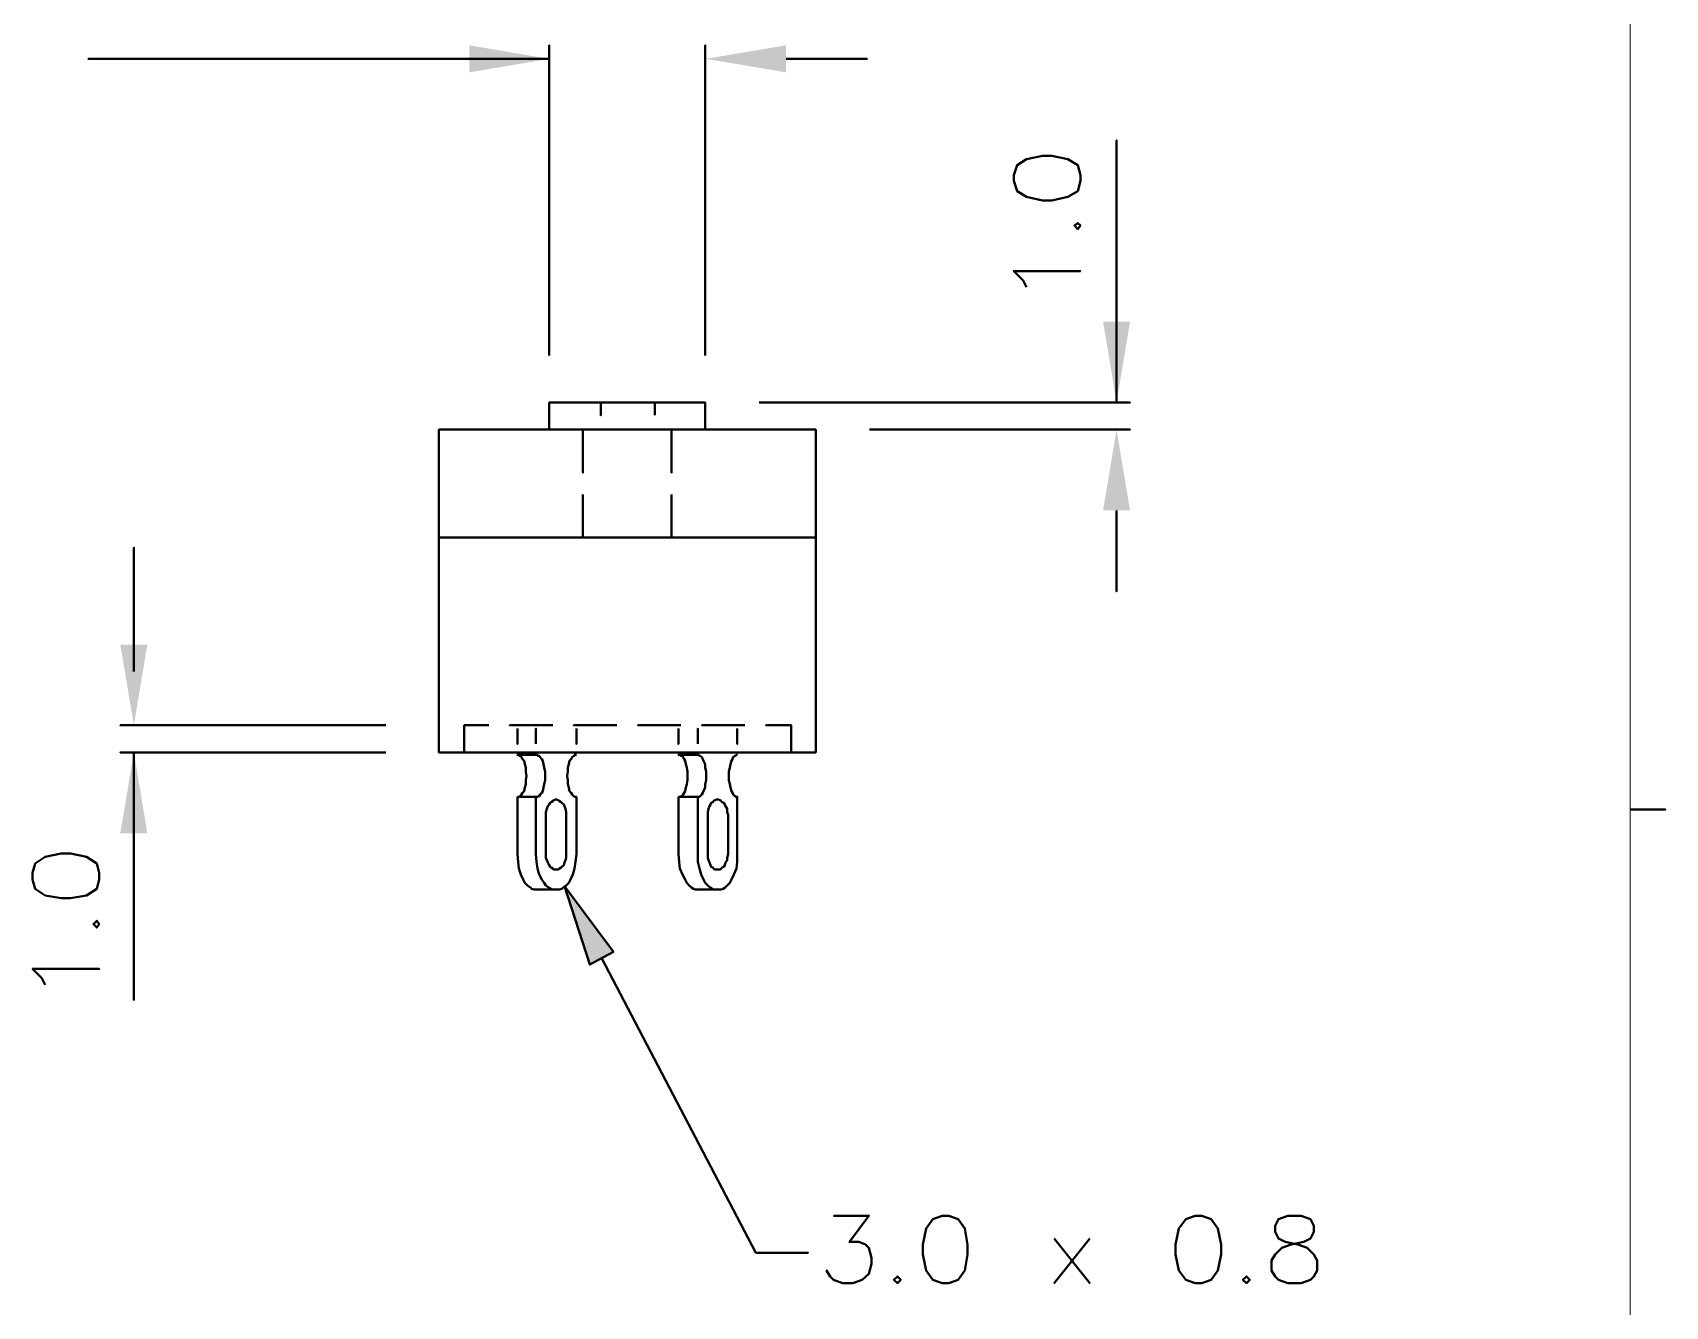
# Model space of a CAD drawing. Header units: millimetres. Extents: x 20 to 2064, y 18 to 2964.
# Drawn here: x 1354 to 2032, y 1304 to 1833 of the extents above; entities that cross this region are included whole.
import ezdxf

# ---------------------------------------------------------------- set-up
doc = ezdxf.new("R2010")
doc.units = ezdxf.units.MM
doc.header["$MEASUREMENT"] = 0
doc.layers.get('0').update_dxf_attribs({"linetype": 'CONTINUOUS'})

msp = doc.modelspace()

# ---------------------------------------------------------------- hatches: boundary and pattern name
at = {"true_color": 0x000007}
for points in [[(1534.97, 1816.83), (1568.24, 1822.42), (1534.97, 1828.08)], [(1633.07, 1822.42), (1633.07, 1822.49), (1666.66, 1816.83), (1666.66, 1828.08)], [(1804.01, 1679.55), (1809.6, 1713.15), (1798.42, 1713.15)], [(1809.6, 1634.71), (1804.01, 1668.31), (1798.42, 1634.71)], [(1395.58, 1545.36), (1401.17, 1578.95), (1389.93, 1578.95)], [(1401.17, 1500.52), (1395.58, 1534.11), (1389.93, 1500.52)], [(1574.55, 1478.43), (1585.07, 1445.88), (1594.87, 1451.14)]]:
    msp.add_hatch(color=0, dxfattribs=at).paths.add_polyline_path(points)

# ---------------------------------------------------------------- linework, layer by layer
at = {"color": 0, "linetype": 'Continuous', "lineweight": 20, "true_color": 0x000007}
msp.add_lwpolyline([(2017.43, 2963.69), (2017.43, 56.81)], close=True, dxfattribs=at)
at = {"color": 0, "linetype": 'Continuous', "lineweight": 40, "true_color": 0x000007}
for points in [[(1568.24, 1699.14), (1568.24, 1828.08)], [(1568.24, 1828.08), (1568.24, 1828.08)], [(1633.07, 1699.14), (1633.07, 1828.08)], [(1633.07, 1828.08), (1633.07, 1828.08)], [(1568.24, 1822.42), (1376.65, 1822.42)], [(1376.65, 1822.42), (1376.65, 1822.42)], [(1666.66, 1822.42), (1700.33, 1822.42)], [(1700.33, 1822.42), (1700.33, 1822.42)], [(1804.01, 1679.55), (1804.01, 1788.5)], [(1804.01, 1788.5), (1804.01, 1788.5)], [(1762.66, 1778.3), (1761.28, 1774.1)], [(1766.54, 1780.74), (1762.66, 1778.3)], [(1762.66, 1778.3), (1762.66, 1778.3)], [(1773.18, 1782.18), (1766.54, 1780.74)], [(1766.54, 1780.74), (1766.54, 1780.74)], [(1777.06, 1782.18), (1773.18, 1782.18)], [(1773.18, 1782.18), (1773.18, 1782.18)], [(1783.7, 1780.74), (1777.06, 1782.18)], [(1777.06, 1782.18), (1777.06, 1782.18)], [(1787.9, 1778.3), (1783.7, 1780.74)], [(1783.7, 1780.74), (1783.7, 1780.74)], [(1788.96, 1774.1), (1787.9, 1778.3)], [(1787.9, 1778.3), (1787.9, 1778.3)], [(1761.28, 1774.1), (1761.28, 1774.1)], [(1761.28, 1774.1), (1761.28, 1771.66)], [(1761.28, 1771.66), (1762.66, 1767.46)], [(1761.28, 1771.66), (1761.28, 1771.66)], [(1787.9, 1767.46), (1788.96, 1771.66)], [(1788.96, 1771.66), (1788.96, 1774.1)], [(1788.96, 1774.1), (1788.96, 1774.1)], [(1788.96, 1771.66), (1788.96, 1771.66)], [(1762.66, 1767.46), (1762.66, 1767.46)], [(1762.66, 1767.46), (1766.54, 1765.02)], [(1766.54, 1765.02), (1766.54, 1765.02)], [(1766.54, 1765.02), (1773.18, 1763.58)], [(1777.06, 1763.58), (1783.7, 1765.02)], [(1783.7, 1765.02), (1787.9, 1767.46)], [(1783.7, 1765.02), (1783.7, 1765.02)], [(1787.9, 1767.46), (1787.9, 1767.46)], [(1773.18, 1763.58), (1773.18, 1763.58)], [(1773.18, 1763.58), (1777.06, 1763.58)], [(1777.06, 1763.58), (1777.06, 1763.58)], [(1787.9, 1754.18), (1786.52, 1753.12)], [(1786.52, 1753.12), (1787.9, 1751.68)], [(1786.52, 1753.12), (1786.52, 1753.12)], [(1788.96, 1753.12), (1787.9, 1754.18)], [(1787.9, 1754.18), (1787.9, 1754.18)], [(1787.9, 1751.68), (1788.96, 1753.12)], [(1787.9, 1751.68), (1787.9, 1751.68)], [(1788.96, 1753.12), (1788.96, 1753.12)], [(1765.16, 1730.31), (1761.28, 1734.19)], [(1761.28, 1734.19), (1761.28, 1734.19)], [(1761.28, 1734.19), (1788.96, 1734.19)], [(1788.96, 1734.19), (1788.96, 1734.19)], [(1766.54, 1727.55), (1765.16, 1730.31)], [(1765.16, 1730.31), (1765.16, 1730.31)], [(1568.24, 1668.31), (1568.24, 1679.55)], [(1568.24, 1679.55), (1568.24, 1679.55)], [(1568.24, 1679.55), (1633.07, 1679.55)], [(1589.61, 1679.55), (1589.61, 1674.29)], [(1612.03, 1674.29), (1612.03, 1679.55)], [(1612.03, 1679.55), (1612.03, 1679.55)], [(1633.07, 1679.55), (1633.07, 1679.55)], [(1633.07, 1679.55), (1633.07, 1668.31)], [(1655.49, 1679.55), (1809.6, 1679.55)], [(1809.6, 1679.55), (1809.6, 1679.55)], [(1589.61, 1674.29), (1589.61, 1674.29)], [(1522.35, 1534.11), (1522.35, 1668.31)], [(1522.35, 1668.31), (1522.35, 1668.31)], [(1522.35, 1668.31), (1678.96, 1668.31)], [(1582.24, 1668.31), (1582.24, 1650.42)], [(1619.06, 1668.31), (1619.06, 1650.42)], [(1633.07, 1668.31), (1633.07, 1668.31)], [(1678.96, 1668.31), (1678.96, 1534.11)], [(1678.96, 1668.31), (1678.96, 1668.31)], [(1701.38, 1668.31), (1809.6, 1668.31)], [(1809.6, 1668.31), (1809.6, 1668.31)], [(1582.24, 1650.42), (1582.24, 1650.42)], [(1619.06, 1650.42), (1619.06, 1650.42)], [(1582.24, 1641.35), (1582.24, 1623.47)], [(1619.06, 1641.35), (1619.06, 1623.47)], [(1804.01, 1634.71), (1804.01, 1601.05)], [(1522.35, 1623.47), (1678.96, 1623.47)], [(1582.24, 1623.47), (1582.24, 1623.47)], [(1619.06, 1623.47), (1619.06, 1623.47)], [(1678.96, 1623.47), (1678.96, 1623.47)], [(1395.58, 1567.78), (1395.58, 1619.26)], [(1395.58, 1619.26), (1395.58, 1619.26)], [(1804.01, 1601.05), (1804.01, 1601.05)], [(1500.32, 1545.36), (1389.93, 1545.36)], [(1389.93, 1545.36), (1389.93, 1545.36)], [(1543.06, 1545.36), (1532.87, 1545.36)], [(1532.87, 1545.36), (1532.87, 1545.36)], [(1532.87, 1545.36), (1532.87, 1534.11)], [(1569.68, 1545.36), (1551.8, 1545.36)], [(1551.8, 1545.36), (1551.8, 1545.36)], [(1554.96, 1543.98), (1554.96, 1537.66)], [(1562.65, 1537.66), (1562.65, 1543.98)], [(1562.65, 1543.98), (1562.65, 1543.98)], [(1596.31, 1545.36), (1578.43, 1545.36)], [(1578.43, 1545.36), (1578.43, 1545.36)], [(1579.48, 1543.98), (1579.48, 1537.66)], [(1622.88, 1545.36), (1605.06, 1545.36)], [(1605.06, 1545.36), (1605.06, 1545.36)], [(1621.89, 1543.98), (1621.89, 1537.66)], [(1629.91, 1537.66), (1629.91, 1543.98)], [(1629.91, 1543.98), (1629.91, 1543.98)], [(1649.5, 1545.36), (1631.69, 1545.36)], [(1631.69, 1545.36), (1631.69, 1545.36)], [(1646.35, 1543.98), (1646.35, 1537.66)], [(1668.77, 1545.36), (1658.31, 1545.36)], [(1658.31, 1545.36), (1658.31, 1545.36)], [(1668.77, 1534.11), (1668.77, 1545.36)], [(1668.77, 1545.36), (1668.77, 1545.36)], [(1500.32, 1534.11), (1389.93, 1534.11)], [(1389.93, 1534.11), (1389.93, 1534.11)], [(1395.58, 1534.11), (1395.58, 1431.15)], [(1678.96, 1534.11), (1522.35, 1534.11)], [(1522.35, 1534.11), (1522.35, 1534.11)], [(1532.87, 1534.11), (1532.87, 1534.11)], [(1554.96, 1537.66), (1554.96, 1537.66)], [(1579.48, 1537.66), (1579.48, 1537.66)], [(1621.89, 1537.66), (1621.89, 1537.66)], [(1646.35, 1537.66), (1646.35, 1537.66)], [(1678.96, 1534.11), (1678.96, 1534.11)], [(1555.29, 1533.06), (1554.96, 1533.06)], [(1554.96, 1533.06), (1554.96, 1533.06)], [(1554.96, 1533.06), (1562.65, 1533.06)], [(1555.61, 1533.06), (1555.29, 1533.06)], [(1555.29, 1533.06), (1555.29, 1533.06)], [(1555.61, 1532.73), (1555.61, 1533.06)], [(1555.61, 1533.06), (1555.61, 1533.06)], [(1556.01, 1532.73), (1555.61, 1532.73)], [(1555.61, 1532.73), (1555.61, 1532.73)], [(1556.01, 1532.73), (1555.94, 1532.8)], [(1555.94, 1532.8), (1555.94, 1532.8)], [(1556.67, 1532.08), (1556.01, 1532.73)], [(1556.01, 1532.73), (1556.01, 1532.73)], [(1557.06, 1531.35), (1556.67, 1532.08)], [(1556.67, 1532.08), (1556.67, 1532.08)], [(1557.72, 1530.63), (1557.06, 1531.35)], [(1557.06, 1531.35), (1557.06, 1531.35)], [(1558.11, 1529.25), (1557.72, 1530.63)], [(1557.72, 1530.63), (1557.72, 1530.63)], [(1558.44, 1527.87), (1558.11, 1529.25)], [(1558.11, 1529.25), (1558.11, 1529.25)], [(1558.44, 1526.09), (1558.44, 1527.87)], [(1558.44, 1527.87), (1558.44, 1527.87)], [(1562.98, 1533.06), (1562.65, 1533.06)], [(1562.65, 1533.06), (1562.65, 1533.06)], [(1562.65, 1533.06), (1562.65, 1533.06)], [(1563.37, 1533.06), (1562.98, 1533.06)], [(1562.98, 1533.06), (1562.98, 1533.06)], [(1563.37, 1532.73), (1563.37, 1533.06)], [(1563.37, 1533.06), (1563.37, 1533.06)], [(1563.7, 1532.73), (1563.37, 1532.73)], [(1563.37, 1532.73), (1563.37, 1532.73)], [(1564.03, 1532.73), (1563.7, 1532.73)], [(1563.7, 1532.73), (1563.7, 1532.73)], [(1564.42, 1532.08), (1564.03, 1532.73)], [(1564.03, 1532.73), (1564.03, 1532.73)], [(1565.08, 1531.35), (1564.42, 1532.08)], [(1564.42, 1532.08), (1564.42, 1532.08)], [(1565.48, 1530.63), (1565.08, 1531.35)], [(1565.08, 1531.35), (1565.08, 1531.35)], [(1565.81, 1529.25), (1565.48, 1530.63)], [(1565.48, 1530.63), (1565.48, 1530.63)], [(1566.13, 1527.87), (1565.81, 1529.25)], [(1565.81, 1529.25), (1565.81, 1529.25)], [(1566.53, 1526.09), (1566.13, 1527.87)], [(1566.13, 1527.87), (1566.13, 1527.87)], [(1576.32, 1529.25), (1576, 1527.87)], [(1576, 1527.87), (1576, 1527.87)], [(1576, 1527.87), (1576, 1526.09)], [(1576.65, 1530.63), (1576.32, 1529.25)], [(1576.32, 1529.25), (1576.32, 1529.25)], [(1577.38, 1531.35), (1576.65, 1530.63)], [(1576.65, 1530.63), (1576.65, 1530.63)], [(1577.71, 1532.08), (1577.38, 1531.35)], [(1577.38, 1531.35), (1577.38, 1531.35)], [(1578.43, 1532.73), (1577.71, 1532.08)], [(1577.71, 1532.08), (1577.71, 1532.08)], [(1578.43, 1532.73), (1578.36, 1532.8)], [(1578.36, 1532.8), (1578.36, 1532.8)], [(1578.76, 1532.73), (1578.43, 1532.73)], [(1578.43, 1532.73), (1578.43, 1532.73)], [(1579.09, 1533.06), (1578.76, 1533.06)], [(1578.76, 1533.06), (1578.76, 1533.06)], [(1578.76, 1533.06), (1578.76, 1532.73)], [(1578.76, 1532.73), (1578.76, 1532.73)], [(1579.48, 1533.06), (1579.09, 1533.06)], [(1579.09, 1533.06), (1579.09, 1533.06)], [(1622.22, 1533.06), (1621.89, 1533.06)], [(1621.89, 1533.06), (1621.89, 1533.06)], [(1621.89, 1533.06), (1629.91, 1533.06)], [(1622.55, 1533.06), (1622.22, 1533.06)], [(1622.22, 1533.06), (1622.22, 1533.06)], [(1622.88, 1532.73), (1622.55, 1533.06)], [(1622.55, 1533.06), (1622.55, 1533.06)], [(1622.88, 1532.73), (1622.88, 1532.8)], [(1622.88, 1532.8), (1622.88, 1532.8)], [(1623.27, 1532.73), (1622.88, 1532.73)], [(1622.88, 1532.73), (1622.88, 1532.73)], [(1623.93, 1532.08), (1623.27, 1532.73)], [(1623.27, 1532.73), (1623.27, 1532.73)], [(1624.32, 1531.35), (1623.93, 1532.08)], [(1623.93, 1532.08), (1623.93, 1532.08)], [(1624.65, 1530.63), (1624.32, 1531.35)], [(1624.32, 1531.35), (1624.32, 1531.35)], [(1624.98, 1529.25), (1624.65, 1530.63)], [(1624.65, 1530.63), (1624.65, 1530.63)], [(1625.37, 1527.87), (1624.98, 1529.25)], [(1624.98, 1529.25), (1624.98, 1529.25)], [(1625.7, 1526.09), (1625.37, 1527.87)], [(1625.37, 1527.87), (1625.37, 1527.87)], [(1629.91, 1533.06), (1629.84, 1533.13)], [(1629.84, 1533.13), (1629.84, 1533.13)], [(1630.24, 1533.06), (1629.91, 1533.06)], [(1629.91, 1533.06), (1629.91, 1533.06)], [(1629.91, 1533.06), (1629.91, 1533.06)], [(1630.63, 1532.73), (1630.24, 1533.06)], [(1630.24, 1533.06), (1630.24, 1533.06)], [(1630.96, 1532.73), (1630.63, 1532.73)], [(1630.63, 1532.73), (1630.63, 1532.73)], [(1630.96, 1532.73), (1630.9, 1532.8)], [(1630.9, 1532.8), (1630.9, 1532.8)], [(1631.69, 1532.08), (1630.96, 1532.73)], [(1630.96, 1532.73), (1630.96, 1532.73)], [(1632.01, 1531.35), (1631.69, 1532.08)], [(1631.69, 1532.08), (1631.69, 1532.08)], [(1632.34, 1530.63), (1632.01, 1531.35)], [(1632.01, 1531.35), (1632.01, 1531.35)], [(1633.07, 1529.25), (1632.34, 1530.63)], [(1632.34, 1530.63), (1632.34, 1530.63)], [(1633.07, 1527.87), (1633.07, 1529.25)], [(1633.07, 1529.25), (1633.07, 1529.25)], [(1633.39, 1526.09), (1633.07, 1527.87)], [(1633.07, 1527.87), (1633.07, 1527.87)], [(1643.26, 1527.87), (1642.86, 1526.09)], [(1643.59, 1529.25), (1643.26, 1527.87)], [(1643.26, 1527.87), (1643.26, 1527.87)], [(1643.91, 1530.63), (1643.59, 1529.25)], [(1643.59, 1529.25), (1643.59, 1529.25)], [(1644.31, 1531.35), (1643.91, 1530.63)], [(1643.91, 1530.63), (1643.91, 1530.63)], [(1644.64, 1532.08), (1644.31, 1531.35)], [(1644.31, 1531.35), (1644.31, 1531.35)], [(1645.3, 1532.73), (1644.64, 1532.08)], [(1644.64, 1532.08), (1644.64, 1532.08)], [(1645.69, 1532.73), (1645.3, 1532.73)], [(1645.3, 1532.73), (1645.3, 1532.73)], [(1645.69, 1532.73), (1645.62, 1532.8)], [(1645.62, 1532.8), (1645.62, 1532.8)], [(1646.02, 1533.06), (1645.69, 1532.73)], [(1645.69, 1532.73), (1645.69, 1532.73)], [(1646.35, 1533.06), (1646.02, 1533.06)], [(1646.02, 1533.06), (1646.02, 1533.06)], [(1646.35, 1533.06), (1646.35, 1533.13)], [(1646.35, 1533.13), (1646.35, 1533.13)], [(1558.11, 1519.45), (1558.44, 1520.83)], [(1558.77, 1524.32), (1558.44, 1526.09)], [(1558.44, 1526.09), (1558.44, 1526.09)], [(1558.44, 1522.61), (1558.77, 1524.32)], [(1558.44, 1520.83), (1558.44, 1522.61)], [(1558.44, 1522.61), (1558.44, 1522.61)], [(1558.44, 1520.83), (1558.44, 1520.83)], [(1558.77, 1524.32), (1558.77, 1524.32)], [(1565.81, 1519.45), (1566.13, 1520.83)], [(1566.13, 1520.83), (1566.53, 1522.61)], [(1566.13, 1520.83), (1566.13, 1520.83)], [(1566.53, 1524.32), (1566.53, 1526.09)], [(1566.53, 1526.09), (1566.53, 1526.09)], [(1566.53, 1522.61), (1566.53, 1524.32)], [(1566.53, 1524.32), (1566.53, 1524.32)], [(1566.53, 1522.61), (1566.53, 1522.61)], [(1576, 1526.09), (1575.6, 1524.32)], [(1575.6, 1524.32), (1576, 1522.61)], [(1575.6, 1524.32), (1575.6, 1524.32)], [(1576, 1526.09), (1576, 1526.09)], [(1576, 1522.61), (1576, 1522.61)], [(1576, 1522.61), (1576, 1520.83)], [(1576, 1520.83), (1576, 1520.83)], [(1576, 1520.83), (1576.32, 1519.45)], [(1624.98, 1519.45), (1625.37, 1520.83)], [(1625.37, 1520.83), (1625.7, 1522.61)], [(1625.37, 1520.83), (1625.37, 1520.83)], [(1625.7, 1524.32), (1625.7, 1526.09)], [(1625.7, 1526.09), (1625.7, 1526.09)], [(1625.7, 1522.61), (1625.7, 1524.32)], [(1625.7, 1524.32), (1625.7, 1524.32)], [(1625.7, 1522.61), (1625.7, 1522.61)], [(1633.07, 1520.83), (1633.39, 1522.61)], [(1633.07, 1519.45), (1633.07, 1520.83)], [(1633.07, 1520.83), (1633.07, 1520.83)], [(1633.39, 1524.32), (1633.39, 1526.09)], [(1633.39, 1526.09), (1633.39, 1526.09)], [(1633.39, 1522.61), (1633.39, 1524.32)], [(1633.39, 1524.32), (1633.39, 1524.32)], [(1633.39, 1522.61), (1633.39, 1522.61)], [(1642.86, 1526.09), (1642.86, 1526.09)], [(1642.86, 1526.09), (1642.86, 1524.32)], [(1642.86, 1524.32), (1642.86, 1522.61)], [(1642.86, 1524.32), (1642.86, 1524.32)], [(1642.86, 1522.61), (1642.86, 1522.61)], [(1642.86, 1522.61), (1643.26, 1520.83)], [(1643.26, 1520.83), (1643.26, 1520.83)], [(1643.26, 1520.83), (1643.59, 1519.45)], [(1554.96, 1515.57), (1555.29, 1515.57)], [(1554.96, 1515.57), (1554.96, 1491.77)], [(1554.96, 1515.57), (1562.65, 1515.57)], [(1555.29, 1515.57), (1555.29, 1515.57)], [(1555.29, 1515.57), (1555.61, 1515.57)], [(1555.61, 1515.57), (1556.01, 1515.9)], [(1555.61, 1515.57), (1555.61, 1515.64)], [(1555.61, 1515.64), (1555.61, 1515.64)], [(1555.61, 1515.57), (1555.61, 1515.57)], [(1556.01, 1515.9), (1555.94, 1515.97)], [(1555.94, 1515.97), (1555.94, 1515.97)], [(1556.01, 1515.9), (1556.67, 1516.63)], [(1556.01, 1515.9), (1556.01, 1515.9)], [(1556.67, 1516.63), (1557.06, 1517.35)], [(1556.67, 1516.63), (1556.67, 1516.63)], [(1557.06, 1517.35), (1557.72, 1518.01)], [(1557.06, 1517.35), (1557.06, 1517.35)], [(1557.72, 1518.01), (1558.11, 1519.45)], [(1557.72, 1518.01), (1557.72, 1518.01)], [(1558.11, 1519.45), (1558.11, 1519.45)], [(1562.65, 1515.57), (1562.98, 1515.57)], [(1562.65, 1515.57), (1562.65, 1491.77)], [(1562.65, 1515.57), (1562.65, 1515.57)], [(1562.98, 1515.57), (1562.98, 1515.57)], [(1562.98, 1515.57), (1563.37, 1515.57)], [(1563.37, 1515.57), (1563.31, 1515.64)], [(1563.31, 1515.64), (1563.31, 1515.64)], [(1563.37, 1515.57), (1563.7, 1515.9)], [(1563.37, 1515.57), (1563.37, 1515.57)], [(1563.7, 1515.9), (1563.7, 1515.9)], [(1563.7, 1515.9), (1564.03, 1515.9)], [(1564.03, 1515.9), (1564.42, 1516.63)], [(1564.03, 1515.9), (1564.03, 1515.9)], [(1564.42, 1516.63), (1565.08, 1517.35)], [(1564.42, 1516.63), (1564.42, 1516.63)], [(1565.08, 1517.35), (1565.48, 1518.01)], [(1565.08, 1517.35), (1565.08, 1517.35)], [(1565.48, 1518.01), (1565.81, 1519.45)], [(1565.48, 1518.01), (1565.48, 1518.01)], [(1565.81, 1519.45), (1565.81, 1519.45)], [(1568.96, 1513.47), (1568.63, 1513.14)], [(1569.68, 1513.8), (1568.96, 1513.47)], [(1568.96, 1513.47), (1568.96, 1513.47)], [(1570.01, 1514.19), (1569.68, 1513.8)], [(1569.68, 1513.8), (1569.68, 1513.8)], [(1570.34, 1514.19), (1570.01, 1514.19)], [(1570.01, 1514.19), (1570.01, 1514.19)], [(1570.74, 1514.52), (1570.34, 1514.19)], [(1570.34, 1514.19), (1570.34, 1514.19)], [(1571.07, 1514.52), (1570.74, 1514.52)], [(1570.74, 1514.52), (1570.74, 1514.52)], [(1571.39, 1514.52), (1571.07, 1514.52)], [(1571.07, 1514.52), (1571.07, 1514.52)], [(1571.79, 1514.19), (1571.39, 1514.52)], [(1571.39, 1514.52), (1571.39, 1514.52)], [(1572.12, 1514.19), (1571.79, 1514.19)], [(1571.79, 1514.19), (1571.79, 1514.19)], [(1572.45, 1513.8), (1572.12, 1514.19)], [(1572.12, 1514.19), (1572.12, 1514.19)], [(1573.17, 1513.47), (1572.45, 1513.8)], [(1572.45, 1513.8), (1572.45, 1513.8)], [(1573.5, 1513.14), (1573.17, 1513.47)], [(1573.17, 1513.47), (1573.17, 1513.47)], [(1576.32, 1519.45), (1576.32, 1519.45)], [(1576.32, 1519.45), (1576.65, 1518.01)], [(1576.65, 1518.01), (1576.65, 1518.01)], [(1576.65, 1518.01), (1577.38, 1517.35)], [(1577.38, 1517.35), (1577.38, 1517.35)], [(1577.38, 1517.35), (1577.71, 1516.63)], [(1577.71, 1516.63), (1577.71, 1516.63)], [(1577.71, 1516.63), (1578.43, 1515.9)], [(1578.43, 1515.9), (1578.36, 1515.97)], [(1578.36, 1515.97), (1578.36, 1515.97)], [(1578.43, 1515.9), (1578.43, 1515.9)], [(1578.43, 1515.9), (1578.76, 1515.57)], [(1578.76, 1515.57), (1578.69, 1515.64)], [(1578.69, 1515.64), (1578.69, 1515.64)], [(1578.76, 1515.57), (1578.76, 1515.57)], [(1578.76, 1515.57), (1579.09, 1515.57)], [(1579.09, 1515.57), (1579.09, 1515.57)], [(1579.09, 1515.57), (1579.48, 1515.57)], [(1579.48, 1515.57), (1579.48, 1515.57)], [(1579.48, 1515.57), (1579.48, 1491.77)], [(1621.89, 1515.57), (1621.89, 1491.77)], [(1621.89, 1515.57), (1622.22, 1515.57)], [(1621.89, 1515.57), (1629.91, 1515.57)], [(1622.22, 1515.57), (1622.22, 1515.57)], [(1622.22, 1515.57), (1622.55, 1515.57)], [(1622.55, 1515.57), (1622.55, 1515.57)], [(1622.55, 1515.57), (1622.88, 1515.57)], [(1622.88, 1515.57), (1622.88, 1515.9)], [(1622.88, 1515.9), (1622.88, 1515.9)], [(1622.88, 1515.9), (1623.27, 1515.9)], [(1622.88, 1515.57), (1622.88, 1515.57)], [(1623.27, 1515.9), (1623.93, 1516.63)], [(1623.27, 1515.9), (1623.27, 1515.9)], [(1623.93, 1516.63), (1624.32, 1517.35)], [(1623.93, 1516.63), (1623.93, 1516.63)], [(1624.32, 1517.35), (1624.65, 1518.01)], [(1624.32, 1517.35), (1624.32, 1517.35)], [(1624.65, 1518.01), (1624.98, 1519.45)], [(1624.65, 1518.01), (1624.65, 1518.01)], [(1624.98, 1519.45), (1624.98, 1519.45)], [(1629.91, 1515.57), (1629.84, 1515.64)], [(1629.84, 1515.64), (1629.84, 1515.64)], [(1629.91, 1515.57), (1629.91, 1491.77)], [(1629.91, 1515.57), (1630.24, 1515.57)], [(1629.91, 1515.57), (1629.91, 1515.57)], [(1630.24, 1515.57), (1630.24, 1515.57)], [(1630.24, 1515.57), (1630.63, 1515.57)], [(1630.63, 1515.57), (1630.96, 1515.9)], [(1630.63, 1515.57), (1630.63, 1515.57)], [(1630.96, 1515.9), (1630.9, 1515.97)], [(1630.9, 1515.97), (1630.9, 1515.97)], [(1630.96, 1515.9), (1631.69, 1516.63)], [(1630.96, 1515.9), (1630.96, 1515.9)], [(1631.69, 1516.63), (1632.01, 1517.35)], [(1631.69, 1516.63), (1631.69, 1516.63)], [(1632.01, 1517.35), (1632.34, 1518.01)], [(1632.01, 1517.35), (1632.01, 1517.35)], [(1632.34, 1518.01), (1633.07, 1519.45)], [(1632.34, 1518.01), (1632.34, 1518.01)], [(1633.07, 1519.45), (1633.07, 1519.45)], [(1636.22, 1513.47), (1635.5, 1513.14)], [(1636.55, 1513.8), (1636.22, 1513.47)], [(1636.22, 1513.47), (1636.22, 1513.47)], [(1636.95, 1514.19), (1636.55, 1513.8)], [(1636.55, 1513.8), (1636.55, 1513.8)], [(1637.27, 1514.19), (1636.95, 1514.19)], [(1636.95, 1514.19), (1636.95, 1514.19)], [(1637.6, 1514.52), (1637.27, 1514.19)], [(1637.27, 1514.19), (1637.27, 1514.19)], [(1638.33, 1514.52), (1637.6, 1514.52)], [(1637.6, 1514.52), (1637.6, 1514.52)], [(1638.65, 1514.52), (1638.33, 1514.52)], [(1638.33, 1514.52), (1638.33, 1514.52)], [(1639.05, 1514.19), (1638.65, 1514.52)], [(1638.65, 1514.52), (1638.65, 1514.52)], [(1639.38, 1514.19), (1639.05, 1514.19)], [(1639.05, 1514.19), (1639.05, 1514.19)], [(1639.71, 1513.8), (1639.38, 1514.19)], [(1639.38, 1514.19), (1639.38, 1514.19)], [(1640.1, 1513.47), (1639.71, 1513.8)], [(1639.71, 1513.8), (1639.71, 1513.8)], [(1640.76, 1513.14), (1640.1, 1513.47)], [(1640.1, 1513.47), (1640.1, 1513.47)], [(1643.59, 1519.45), (1643.59, 1519.45)], [(1643.59, 1519.45), (1643.91, 1518.01)], [(1643.91, 1518.01), (1643.91, 1518.01)], [(1643.91, 1518.01), (1644.31, 1517.35)], [(1644.31, 1517.35), (1644.31, 1517.35)], [(1644.31, 1517.35), (1644.64, 1516.63)], [(1644.64, 1516.63), (1644.64, 1516.63)], [(1644.64, 1516.63), (1645.3, 1515.9)], [(1645.3, 1515.9), (1645.3, 1515.9)], [(1645.3, 1515.9), (1645.69, 1515.9)], [(1645.69, 1515.9), (1645.69, 1515.9)], [(1645.69, 1515.9), (1645.69, 1515.57)], [(1645.69, 1515.57), (1645.69, 1515.57)], [(1645.69, 1515.57), (1646.02, 1515.57)], [(1646.02, 1515.57), (1646.02, 1515.57)], [(1646.02, 1515.57), (1646.35, 1515.57)], [(1646.35, 1515.57), (1646.35, 1515.64)], [(1646.35, 1515.64), (1646.35, 1515.64)], [(1646.35, 1515.57), (1646.35, 1491.77)], [(1646.35, 1515.57), (1646.35, 1515.57)], [(1567.19, 1510.64), (1566.86, 1509.26)], [(1566.86, 1509.26), (1566.86, 1509.26)], [(1566.86, 1509.26), (1566.86, 1508.21)], [(1566.86, 1491.77), (1566.86, 1508.21)], [(1566.86, 1508.21), (1566.86, 1508.21)], [(1566.86, 1508.21), (1566.86, 1508.21)], [(1567.58, 1511.69), (1567.19, 1510.64)], [(1567.19, 1510.64), (1567.19, 1510.64)], [(1568.24, 1512.42), (1567.58, 1511.69)], [(1567.58, 1511.69), (1567.58, 1511.69)], [(1568.63, 1513.14), (1568.24, 1512.42)], [(1568.24, 1512.42), (1568.24, 1512.42)], [(1568.63, 1513.14), (1568.63, 1513.14)], [(1574.22, 1512.42), (1573.5, 1513.14)], [(1573.5, 1513.14), (1573.5, 1513.14)], [(1574.55, 1511.69), (1574.22, 1512.42)], [(1574.22, 1512.42), (1574.22, 1512.42)], [(1574.94, 1510.64), (1574.55, 1511.69)], [(1574.55, 1511.69), (1574.55, 1511.69)], [(1575.27, 1509.26), (1574.94, 1510.64)], [(1574.94, 1510.64), (1574.94, 1510.64)], [(1575.27, 1508.21), (1575.27, 1509.26)], [(1575.27, 1509.26), (1575.27, 1509.26)], [(1575.27, 1491.77), (1575.27, 1508.21)], [(1575.27, 1508.21), (1575.27, 1508.21)], [(1634.45, 1510.64), (1634.12, 1509.26)], [(1634.12, 1509.26), (1634.12, 1509.26)], [(1634.12, 1509.26), (1634.12, 1508.21)], [(1634.12, 1508.21), (1634.12, 1508.21)], [(1634.12, 1491.77), (1634.12, 1508.21)], [(1634.12, 1508.21), (1634.12, 1508.21)], [(1634.84, 1511.69), (1634.45, 1510.64)], [(1634.45, 1510.64), (1634.45, 1510.64)], [(1635.17, 1512.42), (1634.84, 1511.69)], [(1634.84, 1511.69), (1634.84, 1511.69)], [(1635.5, 1513.14), (1635.17, 1512.42)], [(1635.17, 1512.42), (1635.17, 1512.42)], [(1635.5, 1513.14), (1635.5, 1513.14)], [(1641.15, 1512.42), (1640.76, 1513.14)], [(1640.76, 1513.14), (1640.76, 1513.14)], [(1641.48, 1511.69), (1641.15, 1512.42)], [(1641.15, 1512.42), (1641.15, 1512.42)], [(1642.21, 1510.64), (1641.48, 1511.69)], [(1641.48, 1511.69), (1641.48, 1511.69)], [(1642.21, 1509.26), (1642.21, 1510.64)], [(1642.21, 1510.64), (1642.21, 1510.64)], [(1642.53, 1508.21), (1642.21, 1509.26)], [(1642.21, 1509.26), (1642.21, 1509.26)], [(1642.53, 1491.77), (1642.53, 1508.21)], [(1642.53, 1508.21), (1642.53, 1508.21)], [(2017.37, 1510.31), (2032.09, 1510.31)], [(2032.09, 1510.31), (2032.09, 1510.31)], [(1354.55, 1487.89), (1353.5, 1484.08)], [(1358.76, 1490.72), (1354.55, 1487.89)], [(1354.55, 1487.89), (1354.55, 1487.89)], [(1365.4, 1492.1), (1358.76, 1490.72)], [(1358.76, 1490.72), (1358.76, 1490.72)], [(1369.28, 1492.1), (1365.4, 1492.1)], [(1365.4, 1492.1), (1365.4, 1492.1)], [(1375.92, 1490.72), (1369.28, 1492.1)], [(1369.28, 1492.1), (1369.28, 1492.1)], [(1380.13, 1487.89), (1375.92, 1490.72)], [(1375.92, 1490.72), (1375.92, 1490.72)], [(1381.18, 1484.08), (1380.13, 1487.89)], [(1380.13, 1487.89), (1380.13, 1487.89)], [(1554.96, 1491.77), (1554.96, 1491.77)], [(1554.96, 1491.77), (1555.29, 1488.62)], [(1555.29, 1488.62), (1555.29, 1488.62)], [(1555.29, 1488.62), (1555.61, 1485.79)], [(1562.65, 1491.77), (1562.65, 1491.77)], [(1562.65, 1491.77), (1562.98, 1488.62)], [(1562.98, 1488.62), (1562.98, 1488.62)], [(1562.98, 1488.62), (1563.37, 1485.79)], [(1566.86, 1491.77), (1566.86, 1490.33)], [(1566.86, 1490.33), (1566.86, 1490.33)], [(1566.86, 1490.33), (1567.19, 1489.27)], [(1567.19, 1489.27), (1567.19, 1489.27)], [(1567.19, 1489.27), (1567.58, 1488.29)], [(1567.58, 1488.29), (1567.58, 1488.29)], [(1567.58, 1488.29), (1568.24, 1487.24)], [(1568.24, 1487.24), (1568.24, 1487.24)], [(1568.24, 1487.24), (1568.63, 1486.51)], [(1568.63, 1486.51), (1568.63, 1486.51)], [(1568.63, 1486.51), (1568.96, 1486.18)], [(1568.96, 1486.18), (1568.96, 1486.18)], [(1568.96, 1486.18), (1569.68, 1485.79)], [(1572.45, 1485.79), (1573.17, 1486.18)], [(1573.17, 1486.18), (1573.5, 1486.51)], [(1573.17, 1486.18), (1573.17, 1486.18)], [(1573.5, 1486.51), (1574.22, 1487.24)], [(1573.5, 1486.51), (1573.5, 1486.51)], [(1574.22, 1487.24), (1574.55, 1488.29)], [(1574.22, 1487.24), (1574.22, 1487.24)], [(1574.55, 1488.29), (1574.94, 1489.27)], [(1574.55, 1488.29), (1574.55, 1488.29)], [(1574.94, 1489.27), (1575.27, 1490.33)], [(1574.94, 1489.27), (1574.94, 1489.27)], [(1575.27, 1490.33), (1575.27, 1491.77)], [(1575.27, 1491.77), (1575.27, 1491.77)], [(1575.27, 1490.33), (1575.27, 1490.33)], [(1578.76, 1485.79), (1579.09, 1488.62)], [(1579.09, 1488.62), (1579.48, 1491.77)], [(1579.09, 1488.62), (1579.09, 1488.62)], [(1579.48, 1491.77), (1579.48, 1491.77)], [(1579.48, 1491.77), (1579.48, 1491.77)], [(1621.89, 1491.77), (1621.89, 1491.77)], [(1621.89, 1491.77), (1622.22, 1488.62)], [(1622.22, 1488.62), (1622.22, 1488.62)], [(1622.22, 1488.62), (1622.55, 1485.79)], [(1629.91, 1491.77), (1629.91, 1488.62)], [(1629.91, 1491.77), (1629.91, 1491.77)], [(1629.91, 1488.62), (1629.91, 1488.62)], [(1629.91, 1488.62), (1630.63, 1485.79)], [(1634.12, 1491.77), (1634.12, 1490.33)], [(1634.12, 1490.33), (1634.12, 1490.33)], [(1634.12, 1490.33), (1634.45, 1489.27)], [(1634.45, 1489.27), (1634.45, 1489.27)], [(1634.45, 1489.27), (1634.84, 1488.29)], [(1634.84, 1488.29), (1634.84, 1488.29)], [(1634.84, 1488.29), (1635.17, 1487.24)], [(1635.17, 1487.24), (1635.17, 1487.24)], [(1635.17, 1487.24), (1635.5, 1486.51)], [(1635.5, 1486.51), (1635.5, 1486.51)], [(1635.5, 1486.51), (1636.22, 1486.18)], [(1636.22, 1486.18), (1636.22, 1486.18)], [(1636.22, 1486.18), (1636.55, 1485.79)], [(1639.71, 1485.79), (1640.1, 1486.18)], [(1640.1, 1486.18), (1640.76, 1486.51)], [(1640.1, 1486.18), (1640.1, 1486.18)], [(1640.76, 1486.51), (1641.15, 1487.24)], [(1640.76, 1486.51), (1640.76, 1486.51)], [(1641.15, 1487.24), (1641.48, 1488.29)], [(1641.15, 1487.24), (1641.15, 1487.24)], [(1641.48, 1488.29), (1642.21, 1489.27)], [(1641.48, 1488.29), (1641.48, 1488.29)], [(1642.21, 1490.33), (1642.53, 1491.77)], [(1642.21, 1489.27), (1642.21, 1490.33)], [(1642.21, 1490.33), (1642.21, 1490.33)], [(1642.21, 1489.27), (1642.21, 1489.27)], [(1642.53, 1491.77), (1642.53, 1491.77)], [(1646.02, 1485.79), (1646.35, 1488.62)], [(1646.35, 1488.62), (1646.35, 1491.77)], [(1646.35, 1491.77), (1646.35, 1491.77)], [(1646.35, 1491.77), (1646.35, 1491.77)], [(1646.35, 1488.62), (1646.35, 1488.62)], [(1353.5, 1484.08), (1353.5, 1484.08)], [(1353.5, 1484.08), (1353.5, 1481.25)], [(1353.5, 1481.25), (1354.55, 1477.37)], [(1353.5, 1481.25), (1353.5, 1481.25)], [(1380.13, 1477.37), (1381.18, 1481.25)], [(1381.18, 1481.25), (1381.18, 1484.08)], [(1381.18, 1484.08), (1381.18, 1484.08)], [(1381.18, 1481.25), (1381.18, 1481.25)], [(1555.61, 1485.79), (1555.61, 1485.79)], [(1555.61, 1485.79), (1556.34, 1483.36)], [(1556.34, 1483.36), (1556.34, 1483.36)], [(1556.34, 1483.36), (1557.39, 1481.25)], [(1557.39, 1481.25), (1557.39, 1481.25)], [(1557.39, 1481.25), (1558.11, 1479.87)], [(1558.11, 1479.87), (1558.11, 1479.87)], [(1558.11, 1479.87), (1559.16, 1478.82)], [(1563.37, 1485.79), (1563.37, 1485.79)], [(1563.37, 1485.79), (1564.03, 1483.36)], [(1564.03, 1483.36), (1564.03, 1483.36)], [(1564.03, 1483.36), (1565.08, 1481.25)], [(1565.08, 1481.25), (1565.08, 1481.25)], [(1565.08, 1481.25), (1566.13, 1479.87)], [(1566.13, 1479.87), (1566.13, 1479.87)], [(1566.13, 1479.87), (1566.86, 1478.82)], [(1569.68, 1485.79), (1569.68, 1485.79)], [(1569.68, 1485.79), (1570.01, 1485.46)], [(1570.01, 1485.46), (1570.01, 1485.46)], [(1570.01, 1485.46), (1570.34, 1485.46)], [(1570.34, 1485.46), (1570.34, 1485.46)], [(1570.34, 1485.46), (1570.74, 1485.46)], [(1570.74, 1485.46), (1570.74, 1485.46)], [(1570.74, 1485.46), (1571.07, 1485.46)], [(1571.07, 1485.46), (1571.07, 1485.46)], [(1571.07, 1485.46), (1571.39, 1485.46)], [(1571.39, 1485.46), (1571.39, 1485.46)], [(1571.39, 1485.46), (1571.79, 1485.46)], [(1571.79, 1485.46), (1571.79, 1485.46)], [(1571.79, 1485.46), (1572.12, 1485.46)], [(1572.12, 1485.46), (1572.45, 1485.79)], [(1572.12, 1485.46), (1572.12, 1485.46)], [(1572.45, 1485.79), (1572.45, 1485.79)], [(1575.27, 1478.82), (1576.32, 1479.87)], [(1576.32, 1479.87), (1577.05, 1481.25)], [(1576.32, 1479.87), (1576.32, 1479.87)], [(1577.05, 1481.25), (1578.03, 1483.36)], [(1577.05, 1481.25), (1577.05, 1481.25)], [(1578.03, 1483.36), (1578.76, 1485.79)], [(1578.03, 1483.36), (1578.03, 1483.36)], [(1578.76, 1485.79), (1578.76, 1485.79)], [(1622.55, 1485.79), (1622.55, 1485.79)], [(1622.55, 1485.79), (1623.6, 1483.36)], [(1623.6, 1483.36), (1623.6, 1483.36)], [(1623.6, 1483.36), (1624.65, 1481.25)], [(1624.65, 1481.25), (1624.65, 1481.25)], [(1624.65, 1481.25), (1625.37, 1479.87)], [(1625.37, 1479.87), (1625.37, 1479.87)], [(1625.37, 1479.87), (1626.43, 1478.82)], [(1630.63, 1485.79), (1630.63, 1485.79)], [(1630.63, 1485.79), (1631.29, 1483.36)], [(1631.29, 1483.36), (1631.29, 1483.36)], [(1631.29, 1483.36), (1632.34, 1481.25)], [(1632.34, 1481.25), (1632.34, 1481.25)], [(1632.34, 1481.25), (1633.07, 1479.87)], [(1633.07, 1479.87), (1633.07, 1479.87)], [(1633.07, 1479.87), (1634.12, 1478.82)], [(1636.55, 1485.79), (1636.55, 1485.79)], [(1636.55, 1485.79), (1636.95, 1485.46)], [(1636.95, 1485.46), (1636.95, 1485.46)], [(1636.95, 1485.46), (1637.27, 1485.46)], [(1637.27, 1485.46), (1637.27, 1485.46)], [(1637.27, 1485.46), (1637.6, 1485.46)], [(1637.6, 1485.46), (1637.6, 1485.46)], [(1637.6, 1485.46), (1638.33, 1485.46)], [(1638.33, 1485.46), (1638.65, 1485.46)], [(1638.33, 1485.46), (1638.33, 1485.46)], [(1638.65, 1485.46), (1638.65, 1485.46)], [(1638.65, 1485.46), (1639.05, 1485.46)], [(1639.05, 1485.46), (1639.05, 1485.46)], [(1639.05, 1485.46), (1639.38, 1485.46)], [(1639.38, 1485.46), (1639.71, 1485.79)], [(1639.38, 1485.46), (1639.38, 1485.46)], [(1639.71, 1485.79), (1639.71, 1485.79)], [(1642.21, 1478.82), (1643.26, 1479.87)], [(1643.26, 1479.87), (1643.91, 1481.25)], [(1643.26, 1479.87), (1643.26, 1479.87)], [(1643.91, 1481.25), (1644.97, 1483.36)], [(1643.91, 1481.25), (1643.91, 1481.25)], [(1644.97, 1483.36), (1646.02, 1485.79)], [(1644.97, 1483.36), (1644.97, 1483.36)], [(1646.02, 1485.79), (1646.02, 1485.79)], [(1354.55, 1477.37), (1354.55, 1477.37)], [(1354.55, 1477.37), (1358.76, 1474.61)], [(1358.76, 1474.61), (1358.76, 1474.61)], [(1358.76, 1474.61), (1365.4, 1473.56)], [(1365.4, 1473.56), (1365.4, 1473.56)], [(1365.4, 1473.56), (1369.28, 1473.56)], [(1369.28, 1473.56), (1375.92, 1474.61)], [(1369.28, 1473.56), (1369.28, 1473.56)], [(1375.92, 1474.61), (1380.13, 1477.37)], [(1375.92, 1474.61), (1375.92, 1474.61)], [(1380.13, 1477.37), (1380.13, 1477.37)], [(1559.16, 1478.82), (1559.16, 1478.82)], [(1559.16, 1478.82), (1560.55, 1477.77)], [(1560.55, 1477.77), (1560.55, 1477.77)], [(1560.55, 1477.77), (1560.87, 1477.37)], [(1560.87, 1477.37), (1560.87, 1477.37)], [(1560.87, 1477.37), (1561.93, 1477.04)], [(1561.93, 1477.04), (1561.93, 1477.04)], [(1561.93, 1477.04), (1562.65, 1477.04)], [(1562.65, 1477.04), (1562.65, 1477.04)], [(1562.65, 1477.04), (1563.37, 1477.04)], [(1563.37, 1477.04), (1563.37, 1477.04)], [(1563.37, 1477.04), (1571.07, 1477.04)], [(1566.86, 1478.82), (1566.86, 1478.82)], [(1566.86, 1478.82), (1568.24, 1477.77)], [(1568.24, 1477.77), (1568.24, 1477.77)], [(1568.24, 1477.77), (1568.96, 1477.37)], [(1568.96, 1477.37), (1568.96, 1477.37)], [(1568.96, 1477.37), (1569.68, 1477.04)], [(1569.68, 1477.04), (1569.68, 1477.04)], [(1569.68, 1477.04), (1570.34, 1477.04)], [(1570.34, 1477.04), (1570.34, 1477.04)], [(1570.34, 1477.04), (1571.07, 1477.04)], [(1571.07, 1477.04), (1571.07, 1477.04)], [(1571.07, 1477.04), (1571.79, 1477.04)], [(1571.07, 1477.04), (1571.07, 1477.04)], [(1571.79, 1477.04), (1571.79, 1477.04)], [(1571.79, 1477.04), (1572.45, 1477.04)], [(1572.45, 1477.04), (1573.5, 1477.37)], [(1572.45, 1477.04), (1572.45, 1477.04)], [(1573.5, 1477.37), (1573.89, 1477.77)], [(1573.5, 1477.37), (1573.5, 1477.37)], [(1573.89, 1477.77), (1575.27, 1478.82)], [(1573.89, 1477.77), (1573.89, 1477.77)], [(1574.55, 1478.43), (1594.87, 1451.14)], [(1585.07, 1445.88), (1574.55, 1478.43)], [(1574.55, 1478.43), (1574.55, 1478.43)], [(1575.27, 1478.82), (1575.27, 1478.82)], [(1626.43, 1478.82), (1626.43, 1478.82)], [(1626.43, 1478.82), (1627.48, 1477.77)], [(1627.48, 1477.77), (1627.48, 1477.77)], [(1627.48, 1477.77), (1628.13, 1477.37)], [(1628.13, 1477.37), (1628.13, 1477.37)], [(1628.13, 1477.37), (1628.86, 1477.04)], [(1628.86, 1477.04), (1628.86, 1477.04)], [(1628.86, 1477.04), (1629.58, 1477.04)], [(1629.58, 1477.04), (1629.58, 1477.04)], [(1629.58, 1477.04), (1630.24, 1477.04)], [(1630.24, 1477.04), (1630.24, 1477.04)], [(1630.24, 1477.04), (1638.33, 1477.04)], [(1634.12, 1478.82), (1634.12, 1478.82)], [(1634.12, 1478.82), (1635.17, 1477.77)], [(1635.17, 1477.77), (1635.17, 1477.77)], [(1635.17, 1477.77), (1635.89, 1477.37)], [(1635.89, 1477.37), (1635.89, 1477.37)], [(1635.89, 1477.37), (1636.55, 1477.04)], [(1636.55, 1477.04), (1636.55, 1477.04)], [(1636.55, 1477.04), (1637.27, 1477.04)], [(1637.27, 1477.04), (1637.27, 1477.04)], [(1637.27, 1477.04), (1638.33, 1477.04)], [(1638.33, 1477.04), (1638.33, 1477.04)], [(1638.33, 1477.04), (1639.05, 1477.04)], [(1638.33, 1477.04), (1638.33, 1477.04)], [(1639.05, 1477.04), (1639.05, 1477.04)], [(1639.05, 1477.04), (1639.71, 1477.04)], [(1639.71, 1477.04), (1640.43, 1477.37)], [(1639.71, 1477.04), (1639.71, 1477.04)], [(1640.43, 1477.37), (1641.15, 1477.77)], [(1640.43, 1477.37), (1640.43, 1477.37)], [(1641.15, 1477.77), (1642.21, 1478.82)], [(1641.15, 1477.77), (1641.15, 1477.77)], [(1642.21, 1478.82), (1642.21, 1478.82)], [(1380.13, 1464.09), (1378.75, 1462.71)], [(1378.75, 1462.71), (1380.13, 1461.26)], [(1378.75, 1462.71), (1378.75, 1462.71)], [(1381.18, 1462.71), (1380.13, 1464.09)], [(1380.13, 1464.09), (1380.13, 1464.09)], [(1380.13, 1461.26), (1381.18, 1462.71)], [(1380.13, 1461.26), (1380.13, 1461.26)], [(1381.18, 1462.71), (1381.18, 1462.71)], [(1594.87, 1451.14), (1585.07, 1445.88)], [(1585.07, 1445.88), (1585.07, 1445.88)], [(1590, 1448.64), (1654.11, 1326.09)], [(1594.87, 1451.14), (1594.87, 1451.14)], [(1357.38, 1440.29), (1353.5, 1444.1)], [(1353.5, 1444.1), (1353.5, 1444.1)], [(1353.5, 1444.1), (1381.18, 1444.1)], [(1358.76, 1437.46), (1357.38, 1440.29)], [(1357.38, 1440.29), (1357.38, 1440.29)], [(1381.18, 1444.1), (1381.18, 1444.1)], [(1395.58, 1431.15), (1395.58, 1431.15)], [(1686.32, 1341.47), (1701.05, 1341.47)], [(1701.05, 1341.47), (1692.96, 1330.62)], [(1701.05, 1341.47), (1701.05, 1341.47)], [(1727.68, 1340.09), (1724.85, 1336.21)], [(1731.49, 1341.47), (1727.68, 1340.09)], [(1727.68, 1340.09), (1727.68, 1340.09)], [(1734.32, 1341.47), (1731.49, 1341.47)], [(1731.49, 1341.47), (1731.49, 1341.47)], [(1738.13, 1340.09), (1734.32, 1341.47)], [(1734.32, 1341.47), (1734.32, 1341.47)], [(1740.96, 1336.21), (1738.13, 1340.09)], [(1738.13, 1340.09), (1738.13, 1340.09)], [(1832.74, 1340.09), (1829.92, 1336.21)], [(1836.62, 1341.47), (1832.74, 1340.09)], [(1832.74, 1340.09), (1832.74, 1340.09)], [(1839.39, 1341.47), (1836.62, 1341.47)], [(1836.62, 1341.47), (1836.62, 1341.47)], [(1843.26, 1340.09), (1839.39, 1341.47)], [(1839.39, 1341.47), (1839.39, 1341.47)], [(1846.03, 1336.21), (1843.26, 1340.09)], [(1843.26, 1340.09), (1843.26, 1340.09)], [(1871.27, 1340.09), (1869.89, 1337.26)], [(1869.89, 1337.26), (1869.89, 1337.26)], [(1869.89, 1337.26), (1869.89, 1334.83)], [(1875.15, 1341.47), (1871.27, 1340.09)], [(1871.27, 1340.09), (1871.27, 1340.09)], [(1880.74, 1341.47), (1875.15, 1341.47)], [(1875.15, 1341.47), (1875.15, 1341.47)], [(1884.62, 1340.09), (1880.74, 1341.47)], [(1880.74, 1341.47), (1880.74, 1341.47)], [(1886, 1337.26), (1884.62, 1340.09)], [(1884.62, 1340.09), (1884.62, 1340.09)], [(1886, 1334.83), (1886, 1337.26)], [(1886, 1337.26), (1886, 1337.26)], [(1692.96, 1330.62), (1692.96, 1330.62)], [(1692.96, 1330.62), (1696.84, 1330.62)], [(1696.84, 1330.62), (1696.84, 1330.62)], [(1696.84, 1330.62), (1699.6, 1329.57)], [(1724.85, 1336.21), (1723.47, 1329.57)], [(1724.85, 1336.21), (1724.85, 1336.21)], [(1742.01, 1329.57), (1740.96, 1336.21)], [(1740.96, 1336.21), (1740.96, 1336.21)], [(1778.11, 1332), (1792.84, 1313.46)], [(1792.84, 1332), (1778.11, 1313.46)], [(1829.92, 1336.21), (1828.54, 1329.57)], [(1829.92, 1336.21), (1829.92, 1336.21)], [(1847.47, 1329.57), (1846.03, 1336.21)], [(1846.03, 1336.21), (1846.03, 1336.21)], [(1869.89, 1334.83), (1869.89, 1334.83)], [(1869.89, 1334.83), (1871.27, 1332)], [(1871.27, 1332), (1871.27, 1332)], [(1871.27, 1332), (1874.1, 1330.62)], [(1874.1, 1330.62), (1874.1, 1330.62)], [(1874.1, 1330.62), (1879.36, 1329.57)], [(1876.53, 1329.57), (1881.79, 1330.62)], [(1881.79, 1330.62), (1884.62, 1332)], [(1881.79, 1330.62), (1881.79, 1330.62)], [(1884.62, 1332), (1886, 1334.83)], [(1884.62, 1332), (1884.62, 1332)], [(1886, 1334.83), (1886, 1334.83)], [(1654.11, 1326.09), (1654.11, 1326.09)], [(1654.11, 1326.09), (1675.8, 1326.09)], [(1675.8, 1326.09), (1675.8, 1326.09)], [(1699.6, 1329.57), (1699.6, 1329.57)], [(1699.6, 1329.57), (1701.05, 1328.19)], [(1701.05, 1328.19), (1701.05, 1328.19)], [(1701.05, 1328.19), (1702.1, 1323.98)], [(1702.1, 1323.98), (1702.1, 1323.98)], [(1702.1, 1323.98), (1702.1, 1321.48)], [(1723.47, 1329.57), (1723.47, 1329.57)], [(1723.47, 1329.57), (1723.47, 1325.36)], [(1723.47, 1325.36), (1723.47, 1325.36)], [(1723.47, 1325.36), (1724.85, 1318.72)], [(1740.96, 1318.72), (1742.01, 1325.36)], [(1742.01, 1325.36), (1742.01, 1329.57)], [(1742.01, 1329.57), (1742.01, 1329.57)], [(1742.01, 1325.36), (1742.01, 1325.36)], [(1828.54, 1329.57), (1828.54, 1329.57)], [(1828.54, 1329.57), (1828.54, 1325.36)], [(1828.54, 1325.36), (1828.54, 1325.36)], [(1828.54, 1325.36), (1829.92, 1318.72)], [(1846.03, 1318.72), (1847.47, 1325.36)], [(1847.47, 1325.36), (1847.47, 1329.57)], [(1847.47, 1329.57), (1847.47, 1329.57)], [(1847.47, 1325.36), (1847.47, 1325.36)], [(1868.45, 1322.93), (1869.89, 1325.36)], [(1869.89, 1325.36), (1872.65, 1328.19)], [(1869.89, 1325.36), (1869.89, 1325.36)], [(1872.65, 1328.19), (1876.53, 1329.57)], [(1872.65, 1328.19), (1872.65, 1328.19)], [(1876.53, 1329.57), (1876.53, 1329.57)], [(1879.36, 1329.57), (1879.36, 1329.57)], [(1879.36, 1329.57), (1883.17, 1328.19)], [(1883.17, 1328.19), (1883.17, 1328.19)], [(1883.17, 1328.19), (1886, 1325.36)], [(1886, 1325.36), (1886, 1325.36)], [(1886, 1325.36), (1887.38, 1322.93)], [(1684.94, 1316.22), (1683.5, 1318.72)], [(1683.5, 1318.72), (1683.5, 1318.72)], [(1701.05, 1317.28), (1698.22, 1314.84)], [(1702.1, 1321.48), (1701.05, 1317.28)], [(1701.05, 1317.28), (1701.05, 1317.28)], [(1702.1, 1321.48), (1702.1, 1321.48)], [(1724.85, 1318.72), (1724.85, 1318.72)], [(1724.85, 1318.72), (1727.68, 1314.84)], [(1738.13, 1314.84), (1740.96, 1318.72)], [(1740.96, 1318.72), (1740.96, 1318.72)], [(1829.92, 1318.72), (1829.92, 1318.72)], [(1829.92, 1318.72), (1832.74, 1314.84)], [(1843.26, 1314.84), (1846.03, 1318.72)], [(1846.03, 1318.72), (1846.03, 1318.72)], [(1868.45, 1318.72), (1868.45, 1322.93)], [(1868.45, 1322.93), (1868.45, 1322.93)], [(1869.89, 1316.22), (1868.45, 1318.72)], [(1868.45, 1318.72), (1868.45, 1318.72)], [(1887.38, 1318.72), (1886, 1316.22)], [(1887.38, 1322.93), (1887.38, 1322.93)], [(1887.38, 1322.93), (1887.38, 1318.72)], [(1887.38, 1318.72), (1887.38, 1318.72)], [(1686.32, 1314.84), (1684.94, 1316.22)], [(1684.94, 1316.22), (1684.94, 1316.22)], [(1690.14, 1313.46), (1686.32, 1314.84)], [(1686.32, 1314.84), (1686.32, 1314.84)], [(1694.34, 1313.46), (1690.14, 1313.46)], [(1690.14, 1313.46), (1690.14, 1313.46)], [(1698.22, 1314.84), (1694.34, 1313.46)], [(1694.34, 1313.46), (1694.34, 1313.46)], [(1698.22, 1314.84), (1698.22, 1314.84)], [(1712.95, 1316.22), (1711.5, 1314.84)], [(1711.5, 1314.84), (1711.5, 1314.84)], [(1711.5, 1314.84), (1712.95, 1313.46)], [(1714.33, 1314.84), (1712.95, 1316.22)], [(1712.95, 1316.22), (1712.95, 1316.22)], [(1712.95, 1313.46), (1714.33, 1314.84)], [(1712.95, 1313.46), (1712.95, 1313.46)], [(1714.33, 1314.84), (1714.33, 1314.84)], [(1727.68, 1314.84), (1727.68, 1314.84)], [(1727.68, 1314.84), (1731.49, 1313.46)], [(1731.49, 1313.46), (1731.49, 1313.46)], [(1731.49, 1313.46), (1734.32, 1313.46)], [(1734.32, 1313.46), (1738.13, 1314.84)], [(1734.32, 1313.46), (1734.32, 1313.46)], [(1738.13, 1314.84), (1738.13, 1314.84)], [(1778.11, 1313.46), (1778.11, 1313.46)], [(1792.84, 1313.46), (1792.84, 1313.46)], [(1832.74, 1314.84), (1832.74, 1314.84)], [(1832.74, 1314.84), (1836.62, 1313.46)], [(1836.62, 1313.46), (1836.62, 1313.46)], [(1836.62, 1313.46), (1839.39, 1313.46)], [(1839.39, 1313.46), (1843.26, 1314.84)], [(1839.39, 1313.46), (1839.39, 1313.46)], [(1843.26, 1314.84), (1843.26, 1314.84)], [(1857.99, 1316.22), (1856.55, 1314.84)], [(1856.55, 1314.84), (1856.55, 1314.84)], [(1856.55, 1314.84), (1857.99, 1313.46)], [(1859.37, 1314.84), (1857.99, 1316.22)], [(1857.99, 1316.22), (1857.99, 1316.22)], [(1857.99, 1313.46), (1859.37, 1314.84)], [(1857.99, 1313.46), (1857.99, 1313.46)], [(1859.37, 1314.84), (1859.37, 1314.84)], [(1871.27, 1314.84), (1869.89, 1316.22)], [(1869.89, 1316.22), (1869.89, 1316.22)], [(1875.15, 1313.46), (1871.27, 1314.84)], [(1871.27, 1314.84), (1871.27, 1314.84)], [(1880.74, 1313.46), (1875.15, 1313.46)], [(1875.15, 1313.46), (1875.15, 1313.46)], [(1884.62, 1314.84), (1880.74, 1313.46)], [(1880.74, 1313.46), (1880.74, 1313.46)], [(1886, 1316.22), (1884.62, 1314.84)], [(1884.62, 1314.84), (1884.62, 1314.84)], [(1886, 1316.22), (1886, 1316.22)]]:
    msp.add_lwpolyline(points, close=True, dxfattribs=at)

doc.saveas('drawing.dxf')
